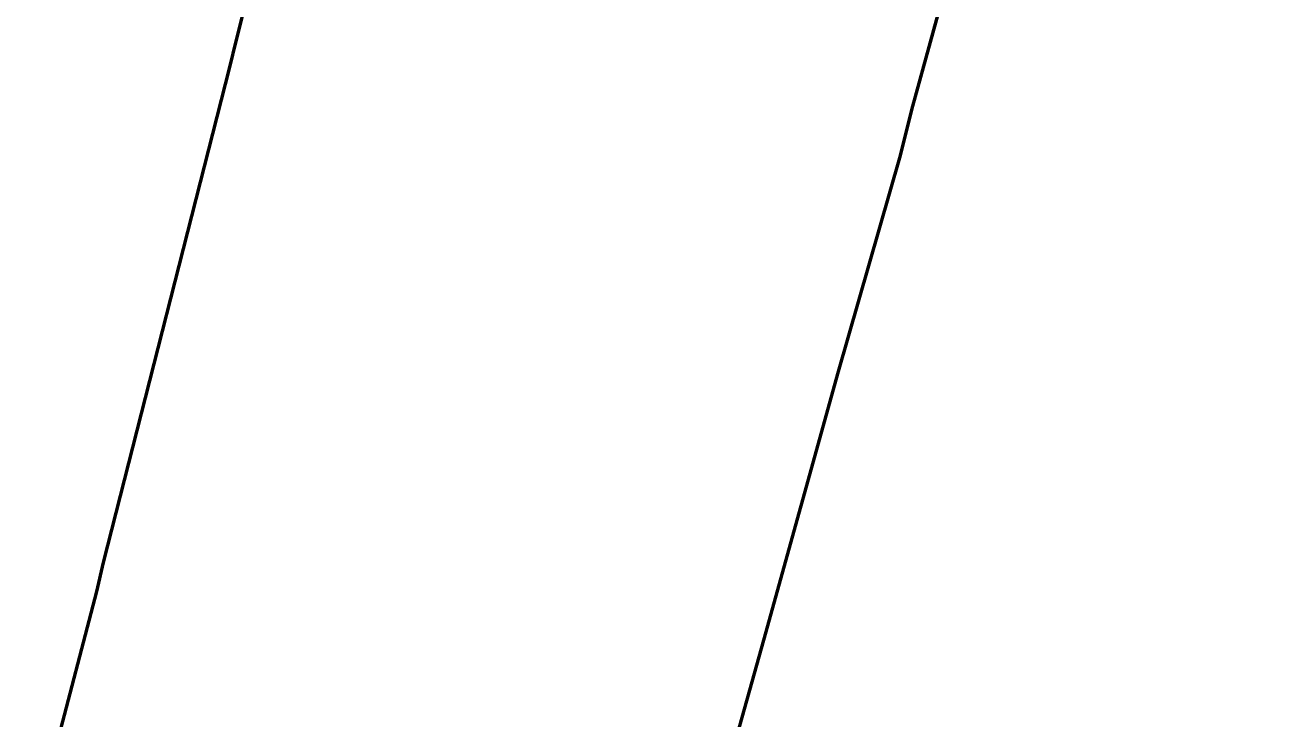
# Model space of a CAD drawing. Header units: metres. Extents: x 599858 to 604937, y 1147506 to 1148114.
# Drawn here: x 603414.649 to 603418.5, y 1147763.176 to 1147765.32 of the extents above; entities that cross this region are included whole.
import ezdxf

# ---------------------------------------------------------------- set-up
doc = ezdxf.new("R2010")
doc.units = ezdxf.units.M
doc.header["$MEASUREMENT"] = 0
doc.linetypes.add('DGN Style 7', pattern=[105.626894, 47.532102, -21.125379, 15.844034, -21.125379])
doc.layers.add('TF_E_LS-_Kabl-_2', color=1, linetype='DGN Style 7', lineweight=70)

msp = doc.modelspace()

# ---------------------------------------------------------------- linework, layer by layer
at = {"layer": 'TF_E_LS-_Kabl-_2', "flags": 128}
for points in [[(603416.42, 1147773.81), (603416.53, 1147773.01), (603416.54, 1147772.97), (603416.55, 1147772.89), (603416.59, 1147772.59), (603416.66, 1147772.11), (603416.803058, 1147771.099155), (603416.59, 1147770.28), (603416.52, 1147770.01), (603416.01, 1147768.04), (603415.83, 1147767.34), (603415.82, 1147767.28), (603415.81, 1147767.25), (603415.59, 1147766.39), (603415.39, 1147765.61), (603415.37, 1147765.55), (603415.3, 1147765.27), (603415.28, 1147765.19), (603414.89, 1147763.66), (603414.87, 1147763.57), (603414.71, 1147762.96), (603414.67, 1147762.82), (603414.16, 1147760.82), (603414, 1147760.19), (603413.73773, 1147759.184191), (603413.47, 1147758.34), (603413.37, 1147758.02), (603413.29, 1147757.76), (603412.163184, 1147754.192964)], [(603416.42, 1147773.81), (603416.53, 1147773.01), (603416.54, 1147772.97), (603416.55, 1147772.89), (603416.59, 1147772.59), (603416.66, 1147772.11), (603416.803057, 1147771.099121), (603416.59, 1147770.28), (603416.52, 1147770.01), (603416.01, 1147768.04), (603415.83, 1147767.34), (603415.82, 1147767.28), (603415.81, 1147767.25), (603415.59, 1147766.39), (603415.39, 1147765.61), (603415.37, 1147765.55), (603415.3, 1147765.27), (603415.28, 1147765.19), (603414.89, 1147763.66), (603414.87, 1147763.57), (603414.71, 1147762.96), (603414.67, 1147762.82), (603414.16, 1147760.82), (603414, 1147760.19), (603413.737718, 1147759.184189), (603413.47, 1147758.34), (603413.37, 1147758.02), (603413.29, 1147757.76), (603412.163192, 1147754.192992)], [(603418.5, 1147767.23), (603418.26, 1147766.83), (603418.03, 1147766.45), (603417.81, 1147766.08), (603417.58, 1147765.7), (603417.547577, 1147765.646688), (603417.39, 1147765.07), (603417.35, 1147764.91), (603417.16, 1147764.25), (603416.93, 1147763.42), (603416.77, 1147762.85), (603416.68, 1147762.52), (603416.51, 1147761.89), (603416.21, 1147760.83), (603416.135459, 1147760.556864), (603416.27, 1147759.14), (603416.33, 1147758.39), (603416.338814, 1147758.297971)], [(603418.5, 1147767.23), (603418.26, 1147766.83), (603418.03, 1147766.45), (603417.81, 1147766.08), (603417.58, 1147765.7), (603417.547611, 1147765.646687), (603417.39, 1147765.07), (603417.35, 1147764.91), (603417.16, 1147764.25), (603416.93, 1147763.42), (603416.77, 1147762.85), (603416.68, 1147762.52), (603416.51, 1147761.89), (603416.21, 1147760.83), (603416.135488, 1147760.556888), (603416.27, 1147759.14), (603416.33, 1147758.39), (603416.338816, 1147758.297913)]]:
    msp.add_lwpolyline(points, dxfattribs=at)

doc.saveas('drawing.dxf')
